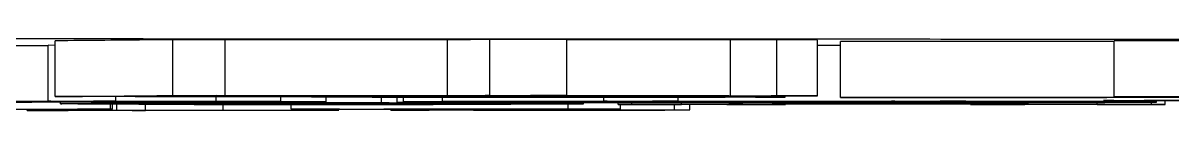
# Model space of a CAD drawing. Header units: millimetres. Extents: x 2251 to 4395, y 932 to 2449.
# Drawn here: x 3107.01 to 3127.56, y 1090.08 to 1091.37 of the extents above; entities that cross this region are included whole.
import ezdxf

# ---------------------------------------------------------------- set-up
doc = ezdxf.new("R2010")
doc.units = ezdxf.units.MM

msp = doc.modelspace()

# ---------------------------------------------------------------- linework, layer by layer
at = {"color": 7, "linetype": 'Continuous', "lineweight": 25}
for p, q in [((3107.458, 1091.239), (3105.898, 1091.239)), ((3107.583, 1091.246), (3107.458, 1091.247)), ((3107.458, 1090.247), (3107.458, 1091.247)), ((3107.583, 1090.328), (3107.583, 1091.328)), ((3110.624, 1091.346), (3109.684, 1091.347)), ((3109.684, 1091.347), (3109.684, 1090.347)), ((3114.603, 1091.344), (3110.624, 1091.346)), ((3110.624, 1090.346), (3110.624, 1091.346)), ((3114.603, 1090.344), (3114.603, 1091.344)), ((3116.734, 1091.349), (3115.355, 1091.351)), ((3115.355, 1090.351), (3115.355, 1091.351)), ((3116.734, 1090.349), (3116.734, 1091.349)), ((3119.66, 1091.341), (3116.734, 1091.343)), ((3120.487, 1091.342), (3119.66, 1091.341)), ((3119.66, 1090.341), (3119.66, 1091.341)), ((3121.216, 1091.34), (3120.487, 1091.342)), ((3120.487, 1090.342), (3120.487, 1091.342)), ((3121.216, 1090.34), (3121.216, 1091.34)), ((3121.629, 1091.243), (3121.216, 1091.243)), ((3121.629, 1090.313), (3121.629, 1091.313)), ((3130.588, 1091.322), (3126.519, 1091.328)), ((3126.519, 1090.328), (3126.519, 1091.328)), ((3103.818, 1090.236), (3110.81, 1090.236)), ((3105.494, 1090.239), (3107.516, 1090.239)), ((3110.464, 1090.238), (3105.609, 1090.238)), ((3107.112, 1090.235), (3105.725, 1090.235)), ((3107.17, 1090.221), (3106.476, 1090.22)), ((3106.823, 1090.232), (3107.112, 1090.235)), ((3107.112, 1090.232), (3110.695, 1090.232)), ((3108.556, 1090.231), (3107.17, 1090.231)), ((3107.17, 1090.231), (3107.17, 1090.221)), ((3107.458, 1090.247), (3108.672, 1090.245)), ((3108.703, 1090.328), (3107.583, 1090.328)), ((3107.681, 1090.199), (3107.681, 1090.231)), ((3112.429, 1090.235), (3108.21, 1090.235)), ((3108.672, 1090.245), (3108.268, 1090.244)), ((3108.268, 1090.244), (3108.268, 1090.239)), ((3108.268, 1090.239), (3110.464, 1090.239)), ((3108.556, 1090.221), (3108.556, 1090.231)), ((3109.25, 1090.222), (3108.556, 1090.221)), ((3108.574, 1090.1), (3108.574, 1090.221)), ((3108.611, 1090.099), (3108.611, 1090.221)), ((3108.672, 1090.245), (3108.672, 1090.328)), ((3108.686, 1090.082), (3108.686, 1090.221)), ((3108.921, 1090.33), (3108.703, 1090.328)), ((3112.966, 1090.328), (3108.921, 1090.33)), ((3109.707, 1090.338), (3109.014, 1090.331)), ((3109.014, 1090.331), (3113.059, 1090.329)), ((3109.198, 1090.081), (3109.198, 1090.221)), ((3110.753, 1090.231), (3109.25, 1090.231)), ((3109.25, 1090.231), (3109.25, 1090.222)), ((3109.25, 1090.221), (3109.25, 1090.222)), ((3109.25, 1090.221), (3109.25, 1090.221)), ((3109.684, 1090.347), (3110.624, 1090.346)), ((3113.752, 1090.336), (3109.707, 1090.338)), ((3110.465, 1090.345), (3109.8, 1090.338)), ((3109.8, 1090.338), (3113.845, 1090.336)), ((3110.464, 1090.244), (3110.464, 1090.33)), ((3110.464, 1090.239), (3110.464, 1090.244)), ((3110.464, 1090.244), (3111.619, 1090.243)), ((3111.215, 1090.238), (3110.464, 1090.237)), ((3110.464, 1090.237), (3110.464, 1090.238)), ((3114.51, 1090.343), (3110.465, 1090.345)), ((3110.589, 1090.082), (3110.589, 1090.219)), ((3110.624, 1090.346), (3114.603, 1090.344)), ((3110.695, 1090.232), (3110.695, 1090.235)), ((3110.695, 1090.232), (3111.099, 1090.233)), ((3110.753, 1090.222), (3110.753, 1090.231)), ((3110.81, 1090.236), (3110.81, 1090.238)), ((3110.81, 1090.236), (3111.504, 1090.237)), ((3111.099, 1090.233), (3111.099, 1090.235)), ((3111.099, 1090.233), (3111.908, 1090.231)), ((3111.619, 1090.243), (3111.157, 1090.242)), ((3111.157, 1090.242), (3111.159, 1090.242)), ((3111.215, 1090.238), (3111.215, 1090.243)), ((3111.504, 1090.237), (3111.504, 1090.243)), ((3111.504, 1090.237), (3112.429, 1090.235)), ((3111.908, 1090.231), (3111.504, 1090.231)), ((3111.504, 1090.231), (3111.504, 1090.222)), ((3111.506, 1090.221), (3111.506, 1090.231)), ((3111.619, 1090.243), (3111.619, 1090.329)), ((3111.803, 1090.1), (3111.803, 1090.231)), ((3111.908, 1090.231), (3111.908, 1090.235)), ((3112.169, 1090.329), (3112.169, 1090.32)), ((3112.224, 1090.321), (3112.224, 1090.329)), ((3112.224, 1090.321), (3112.966, 1090.328)), ((3112.307, 1090.215), (3112.307, 1090.235)), ((3112.358, 1090.186), (3112.358, 1090.235)), ((3112.429, 1090.235), (3112.429, 1090.329)), ((3112.937, 1090.197), (3112.937, 1090.198)), ((3112.937, 1090.198), (3117.03, 1090.198)), ((3113.422, 1090.197), (3112.937, 1090.197)), ((3113.059, 1090.329), (3113.752, 1090.336)), ((3113.059, 1090.336), (3113.059, 1090.329)), ((3113.909, 1090.328), (3113.213, 1090.321)), ((3118.591, 1090.315), (3113.331, 1090.318)), ((3113.422, 1090.214), (3113.422, 1090.318)), ((3113.7, 1090.224), (3113.7, 1090.318)), ((3113.758, 1090.224), (3113.7, 1090.224)), ((3113.815, 1090.232), (3113.815, 1090.318)), ((3114.336, 1090.231), (3113.815, 1090.232)), ((3113.815, 1090.232), (3117.456, 1090.232)), ((3113.845, 1090.336), (3114.51, 1090.343)), ((3113.845, 1090.343), (3113.845, 1090.336)), ((3113.853, 1090.319), (3113.853, 1090.327)), ((3113.853, 1090.319), (3118.507, 1090.317)), ((3118.091, 1090.326), (3113.909, 1090.328)), ((3114.695, 1090.335), (3114.002, 1090.329)), ((3114.002, 1090.329), (3118.183, 1090.327)), ((3114.219, 1090.214), (3114.219, 1090.232)), ((3114.393, 1090.189), (3114.393, 1090.195)), ((3114.971, 1090.219), (3114.451, 1090.22)), ((3114.451, 1090.22), (3119.884, 1090.22)), ((3114.509, 1090.243), (3114.509, 1090.317)), ((3114.971, 1090.242), (3114.509, 1090.243)), ((3114.509, 1090.243), (3117.456, 1090.243)), ((3118.877, 1090.333), (3114.695, 1090.335)), ((3115.453, 1090.342), (3114.788, 1090.336)), ((3114.788, 1090.336), (3118.969, 1090.334)), ((3115.607, 1090.242), (3114.971, 1090.242)), ((3115.097, 1090.215), (3115.735, 1090.207)), ((3115.735, 1090.207), (3115.25, 1090.207)), ((3115.355, 1090.351), (3116.734, 1090.349)), ((3119.634, 1090.34), (3115.453, 1090.342)), ((3116.085, 1090.348), (3115.545, 1090.343)), ((3115.545, 1090.343), (3119.66, 1090.341)), ((3117.456, 1090.242), (3115.607, 1090.242)), ((3117.861, 1090.232), (3115.723, 1090.232)), ((3115.735, 1090.232), (3115.735, 1090.207)), ((3115.735, 1090.195), (3115.735, 1090.186)), ((3116.734, 1090.349), (3116.085, 1090.348)), ((3126.356, 1090.22), (3116.358, 1090.22)), ((3117.03, 1090.197), (3116.625, 1090.197)), ((3116.76, 1090.103), (3116.76, 1090.197)), ((3116.821, 1090.226), (3119.884, 1090.226)), ((3117.283, 1090.225), (3116.821, 1090.226)), ((3117.03, 1090.198), (3117.03, 1090.22)), ((3117.03, 1090.198), (3117.03, 1090.197)), ((3117.919, 1090.225), (3117.283, 1090.225)), ((3117.399, 1090.247), (3117.399, 1090.316)), ((3117.399, 1090.247), (3118.728, 1090.246)), ((3117.456, 1090.232), (3117.456, 1090.242)), ((3117.653, 1090.186), (3117.653, 1090.22)), ((3117.653, 1090.184), (3117.653, 1090.186)), ((3117.653, 1090.186), (3117.896, 1090.186)), ((3120.647, 1090.184), (3117.653, 1090.184)), ((3117.692, 1090.099), (3117.692, 1090.184)), ((3117.896, 1090.186), (3117.896, 1090.22)), ((3117.906, 1090.324), (3118.091, 1090.326)), ((3117.906, 1090.324), (3117.906, 1090.326)), ((3119.026, 1090.325), (3117.906, 1090.324)), ((3119.884, 1090.225), (3117.919, 1090.225)), ((3118.183, 1090.327), (3118.877, 1090.333)), ((3118.183, 1090.333), (3118.183, 1090.327)), ((3118.728, 1090.246), (3118.265, 1090.245)), ((3118.265, 1090.245), (3118.265, 1090.243)), ((3118.265, 1090.243), (3122.6, 1090.243)), ((3122.6, 1090.242), (3118.265, 1090.242)), ((3118.265, 1090.242), (3118.265, 1090.239)), ((3122.6, 1090.239), (3118.265, 1090.239)), ((3118.265, 1090.239), (3118.265, 1090.236)), ((3118.265, 1090.239), (3122.6, 1090.239)), ((3118.265, 1090.236), (3122.6, 1090.236)), ((3122.6, 1090.235), (3118.265, 1090.235)), ((3118.265, 1090.235), (3118.265, 1090.232)), ((3118.265, 1090.232), (3122.6, 1090.232)), ((3118.507, 1090.317), (3118.507, 1090.324)), ((3118.659, 1090.089), (3118.659, 1090.184)), ((3118.728, 1090.246), (3118.728, 1090.324)), ((3118.786, 1090.188), (3118.786, 1090.22)), ((3118.786, 1090.188), (3121.938, 1090.214)), ((3122.022, 1090.232), (3118.901, 1090.232)), ((3118.935, 1090.089), (3118.935, 1090.184)), ((3118.969, 1090.341), (3118.969, 1090.334)), ((3118.969, 1090.334), (3119.634, 1090.34)), ((3119.66, 1090.341), (3120.487, 1090.342)), ((3120.404, 1090.196), (3119.676, 1090.189)), ((3119.826, 1090.231), (3119.826, 1090.232)), ((3119.826, 1090.231), (3121.155, 1090.23)), ((3119.884, 1090.22), (3119.884, 1090.225)), ((3120.074, 1090.324), (3120.41, 1090.324)), ((3124.039, 1090.196), (3120.404, 1090.196)), ((3120.404, 1090.186), (3120.404, 1090.196)), ((3120.404, 1090.186), (3120.647, 1090.186)), ((3120.487, 1090.342), (3121.216, 1090.34)), ((3121.216, 1090.34), (3120.5, 1090.339)), ((3122.262, 1090.211), (3120.566, 1090.197)), ((3120.566, 1090.197), (3123.958, 1090.197)), ((3121.155, 1090.23), (3120.635, 1090.229)), ((3120.635, 1090.229), (3120.635, 1090.226)), ((3120.635, 1090.226), (3122.195, 1090.226)), ((3123.929, 1090.225), (3120.635, 1090.225)), ((3120.635, 1090.225), (3120.635, 1090.22)), ((3120.635, 1090.22), (3124.276, 1090.22)), ((3120.641, 1090.316), (3120.641, 1090.339)), ((3120.647, 1090.186), (3120.647, 1090.196)), ((3120.647, 1090.186), (3120.647, 1090.184)), ((3121.155, 1090.23), (3121.155, 1090.232)), ((3121.678, 1090.312), (3121.629, 1090.313)), ((3121.938, 1090.214), (3121.938, 1090.22)), ((3121.938, 1090.214), (3123.149, 1090.215)), ((3122.195, 1090.226), (3122.195, 1090.235)), ((3122.195, 1090.226), (3122.889, 1090.227)), ((3122.343, 1090.211), (3122.262, 1090.211)), ((3123.958, 1090.197), (3122.343, 1090.211)), ((3127.107, 1090.232), (3122.369, 1090.232)), ((3122.542, 1090.247), (3123.871, 1090.246)), ((3122.6, 1090.239), (3122.6, 1090.242)), ((3122.6, 1090.236), (3122.6, 1090.239)), ((3122.6, 1090.232), (3122.6, 1090.235)), ((3122.889, 1090.227), (3123.929, 1090.225)), ((3123.149, 1090.215), (3123.149, 1090.22)), ((3123.149, 1090.215), (3126.22, 1090.188)), ((3123.871, 1090.246), (3123.409, 1090.245)), ((3123.409, 1090.245), (3123.409, 1090.243)), ((3123.409, 1090.243), (3124.738, 1090.243)), ((3126.587, 1090.242), (3123.409, 1090.242)), ((3123.409, 1090.242), (3123.409, 1090.232)), ((3123.409, 1090.232), (3124.796, 1090.232)), ((3123.955, 1090.186), (3123.955, 1090.196)), ((3123.955, 1090.184), (3123.955, 1090.186)), ((3123.955, 1090.186), (3124.279, 1090.186)), ((3127.434, 1090.184), (3123.955, 1090.184)), ((3124.845, 1090.188), (3124.039, 1090.196)), ((3124.276, 1090.22), (3124.276, 1090.232)), ((3124.276, 1090.22), (3125.143, 1090.222)), ((3124.279, 1090.186), (3124.279, 1090.193)), ((3124.738, 1090.243), (3125.489, 1090.245)), ((3124.796, 1090.232), (3124.796, 1090.242)), ((3124.796, 1090.232), (3125.778, 1090.234)), ((3125.143, 1090.222), (3126.356, 1090.22)), ((3125.489, 1090.245), (3126.587, 1090.242)), ((3125.778, 1090.234), (3125.778, 1090.242)), ((3125.778, 1090.234), (3127.107, 1090.232)), ((3126.22, 1090.188), (3126.22, 1090.22)), ((3126.663, 1090.326), (3126.519, 1090.328)), ((3126.519, 1090.328), (3130.588, 1090.322)), ((3126.587, 1090.242), (3126.587, 1090.255)), ((3127.107, 1090.232), (3127.107, 1090.253)), ((3127.191, 1090.186), (3127.191, 1090.253)), ((3127.191, 1090.186), (3127.434, 1090.186)), ((3127.281, 1090.227), (3127.281, 1090.252)), ((3127.281, 1090.227), (3127.281, 1090.226)), ((3127.434, 1090.186), (3127.434, 1090.252)), ((3127.434, 1090.186), (3127.434, 1090.184)), ((3106.153, 1090.099), (3108.574, 1090.1)), ((3107.861, 1090.082), (3107.01, 1090.098)), ((3107.085, 1090.081), (3107.085, 1090.096)), ((3107.122, 1090.08), (3107.085, 1090.081)), ((3107.085, 1090.081), (3107.445, 1090.081)), ((3112.429, 1090.081), (3107.122, 1090.08)), ((3107.445, 1090.081), (3107.445, 1090.09)), ((3107.834, 1090.098), (3108.686, 1090.082)), ((3108.611, 1090.099), (3108.25, 1090.099)), ((3108.574, 1090.1), (3108.611, 1090.099)), ((3109.198, 1090.081), (3110.589, 1090.082)), ((3111.803, 1090.1), (3116.76, 1090.103)), ((3111.871, 1090.1), (3111.803, 1090.1)), ((3112.123, 1090.1), (3111.871, 1090.1)), ((3112.39, 1090.086), (3112.66, 1090.086)), ((3112.66, 1090.086), (3112.429, 1090.081)), ((3114.257, 1090.084), (3112.668, 1090.099)), ((3113.477, 1090.1), (3114.167, 1090.093)), ((3113.587, 1090.082), (3113.587, 1090.09)), ((3113.587, 1090.082), (3113.889, 1090.083)), ((3113.654, 1090.082), (3113.587, 1090.082)), ((3118.811, 1090.084), (3113.654, 1090.082)), ((3115.259, 1090.101), (3113.843, 1090.101)), ((3113.889, 1090.083), (3113.889, 1090.087)), ((3114.167, 1090.093), (3114.167, 1090.101)), ((3114.167, 1090.093), (3115.633, 1090.093)), ((3115.698, 1090.093), (3114.232, 1090.092)), ((3114.232, 1090.092), (3115.066, 1090.084)), ((3115.066, 1090.084), (3115.066, 1090.093)), ((3115.61, 1090.083), (3115.61, 1090.093)), ((3115.61, 1090.083), (3116.923, 1090.084)), ((3116.371, 1090.096), (3116.305, 1090.097)), ((3116.305, 1090.097), (3116.607, 1090.097)), ((3116.607, 1090.097), (3117.262, 1090.091)), ((3116.76, 1090.103), (3117.692, 1090.099)), ((3116.96, 1090.09), (3116.916, 1090.091)), ((3116.923, 1090.084), (3116.923, 1090.091)), ((3117.262, 1090.091), (3116.96, 1090.09)), ((3117.692, 1090.099), (3117.463, 1090.099)), ((3118.659, 1090.089), (3118.935, 1090.089)), ((3118.935, 1090.089), (3118.811, 1090.084))]:
    msp.add_line(p, q, dxfattribs=at)
at = {"color": 7, "linetype": 'Continuous', "lineweight": 25, "flags": 128}
for points in [[(3126.332, 1090.258), (3126.518, 1090.26), (3127.056, 1090.262), (3127.895, 1090.264), (3128.952, 1090.265), (3130.124, 1090.266), (3131.296, 1090.265), (3132.353, 1090.264), (3133.192, 1090.262), (3133.731, 1090.26), (3133.916, 1090.258), (3133.731, 1090.255), (3133.192, 1090.253), (3132.353, 1090.251), (3131.296, 1090.25), (3130.124, 1090.25), (3128.952, 1090.25), (3127.895, 1090.251), (3127.056, 1090.253), (3126.518, 1090.255), (3126.332, 1090.258)], [(3127.153, 1090.258), (3127.332, 1090.26), (3127.848, 1090.262), (3128.639, 1090.263), (3129.608, 1090.264), (3130.64, 1090.264), (3131.61, 1090.263), (3132.4, 1090.262), (3132.916, 1090.26), (3133.096, 1090.258), (3132.916, 1090.256), (3132.4, 1090.254), (3131.61, 1090.252), (3130.64, 1090.251), (3129.608, 1090.251), (3128.639, 1090.252), (3127.848, 1090.254), (3127.332, 1090.256), (3127.153, 1090.258)]]:
    msp.add_lwpolyline(points, dxfattribs=at)
at = {"color": 7, "linetype": 'Continuous', "lineweight": 25}
for points, knots in [([(3034.064, 1091.223), (3034.111, 1091.226), (3034.218, 1091.234), (3035.088, 1091.247), (3036.569, 1091.261), (3038.744, 1091.274), (3041.574, 1091.288), (3045.088, 1091.301), (3049.242, 1091.313), (3053.986, 1091.324), (3059.247, 1091.334), (3064.939, 1091.343), (3070.962, 1091.35), (3077.185, 1091.357), (3083.551, 1091.361), (3089.903, 1091.364), (3096.242, 1091.366), (3102.509, 1091.367), (3108.776, 1091.366), (3115.115, 1091.364), (3121.468, 1091.361), (3127.833, 1091.357), (3134.057, 1091.35), (3140.079, 1091.343), (3145.771, 1091.334), (3151.032, 1091.324), (3155.776, 1091.313), (3159.93, 1091.301), (3163.444, 1091.288), (3166.274, 1091.274), (3168.45, 1091.261), (3169.931, 1091.247), (3170.802, 1091.234), (3170.909, 1091.226), (3170.957, 1091.223)], [0, 0, 0, 0, 0.023828, 0.053273, 0.084485, 0.115699, 0.147957, 0.180726, 0.213842, 0.247136, 0.28043, 0.313546, 0.346314, 0.378573, 0.409785, 0.440999, 0.470442, 0.499888, 0.529332, 0.558778, 0.58999, 0.621203, 0.653462, 0.68623, 0.719347, 0.752641, 0.785934, 0.819051, 0.851819, 0.884078, 0.915289, 0.946503, 0.975948, 1, 1, 1, 1]), ([(3109.684, 1091.347), (3109.552, 1091.346), (3109.177, 1091.342), (3108.488, 1091.335), (3107.885, 1091.33), (3107.583, 1091.328)], [0, 0, 0, 0, 0.212583, 0.606196, 1, 1, 1, 1]), ([(3115.355, 1091.351), (3115.292, 1091.351), (3115.167, 1091.349), (3114.918, 1091.347), (3114.724, 1091.345), (3114.603, 1091.344)], [0, 0, 0, 0, 0.272745, 0.545491, 1, 1, 1, 1]), ([(3126.519, 1091.314), (3125.633, 1091.314), (3124.039, 1091.312), (3122.37, 1091.313), (3121.629, 1091.313)], [0, 0, 0, 0, 0.55606, 1, 1, 1, 1]), ([(3108.21, 1090.235), (3108.087, 1090.235), (3107.841, 1090.234), (3107.467, 1090.233), (3107.252, 1090.232), (3107.112, 1090.232)], [0, 0, 0, 0, 0.2597624, 0.5194021, 1, 1, 1, 1]), ([(3107.515, 1090.24), (3107.514, 1090.241), (3107.513, 1090.242), (3107.505, 1090.244), (3107.476, 1090.246), (3107.458, 1090.247)], [0, 0, 0, 0, 0.167053, 0.501629, 1, 1, 1, 1]), ([(3107.583, 1090.328), (3107.748, 1090.329), (3108.218, 1090.333), (3108.94, 1090.34), (3109.436, 1090.345), (3109.684, 1090.347)], [0, 0, 0, 0, 0.212581, 0.606192, 1, 1, 1, 1]), ([(3107.681, 1090.199), (3107.709, 1090.201), (3107.782, 1090.204), (3108.536, 1090.209), (3109.687, 1090.212), (3110.765, 1090.214), (3111.687, 1090.215), (3112.204, 1090.215), (3112.307, 1090.215)], [0, 0, 0, 0, 0.211208, 0.543916, 0.70607, 0.836311, 0.967456, 1, 1, 1, 1]), ([(3112.352, 1090.184), (3111.765, 1090.185), (3110.773, 1090.185), (3109.599, 1090.187), (3108.564, 1090.19), (3107.829, 1090.194), (3107.727, 1090.198), (3107.681, 1090.199)], [0, 0, 0, 0, 0.187422, 0.316972, 0.445984, 0.752119, 1, 1, 1, 1]), ([(3112.256, 1090.214), (3112.018, 1090.214), (3111.545, 1090.213), (3110.795, 1090.212), (3109.989, 1090.21), (3109.352, 1090.207), (3109.065, 1090.203), (3109.037, 1090.201), (3109.023, 1090.199)], [0, 0, 0, 0, 0.087728, 0.173959, 0.328461, 0.554861, 0.777023, 1, 1, 1, 1]), ([(3109.023, 1090.199), (3109.053, 1090.198), (3109.112, 1090.195), (3109.566, 1090.191), (3110.101, 1090.188), (3110.798, 1090.187), (3111.556, 1090.186), (3112.103, 1090.186), (3112.358, 1090.186)], [0, 0, 0, 0, 0.254742, 0.50973, 0.682774, 0.792634, 0.903219, 1, 1, 1, 1]), ([(3109.25, 1090.221), (3109.416, 1090.221), (3109.746, 1090.221), (3110.132, 1090.221), (3110.405, 1090.221), (3110.546, 1090.221), (3110.649, 1090.221), (3110.71, 1090.221), (3110.746, 1090.221), (3110.75, 1090.222), (3110.753, 1090.222)], [0, 0, 0, 0, 0.291265, 0.577908, 0.673859, 0.770575, 0.821169, 0.872133, 0.929983, 1, 1, 1, 1]), ([(3110.521, 1090.219), (3110.487, 1090.219), (3110.421, 1090.219), (3110.123, 1090.22), (3109.726, 1090.22), (3109.404, 1090.22), (3109.25, 1090.221)], [0, 0, 0, 0, 0.215567, 0.407136, 0.716043, 1, 1, 1, 1]), ([(3111.504, 1090.222), (3111.501, 1090.221), (3111.496, 1090.221), (3111.316, 1090.22), (3110.997, 1090.219), (3110.699, 1090.219), (3110.521, 1090.219)], [0, 0, 0, 0, 0.273904, 0.481798, 0.689877, 1, 1, 1, 1]), ([(3111.167, 1090.24), (3111.171, 1090.24), (3111.179, 1090.239), (3111.203, 1090.238), (3111.215, 1090.238)], [0, 0, 0, 0, 0.499804, 1, 1, 1, 1]), ([(3113.331, 1090.318), (3113.136, 1090.318), (3112.812, 1090.318), (3112.433, 1090.319), (3112.224, 1090.319), (3112.143, 1090.32), (3112.194, 1090.321), (3112.224, 1090.321)], [0, 0, 0, 0, 0.2631806, 0.4361155, 0.6100885, 0.7625762, 1, 1, 1, 1]), ([(3115.25, 1090.207), (3115.042, 1090.208), (3114.739, 1090.21), (3113.965, 1090.212), (3113.173, 1090.213), (3112.557, 1090.214), (3112.256, 1090.214)], [0, 0, 0, 0, 0.421189, 0.615596, 0.812628, 1, 1, 1, 1]), ([(3112.307, 1090.215), (3112.445, 1090.215), (3112.706, 1090.215), (3113.078, 1090.215), (3113.307, 1090.214), (3113.422, 1090.214)], [0, 0, 0, 0, 0.356459, 0.676253, 1, 1, 1, 1]), ([(3114.528, 1090.186), (3114.248, 1090.186), (3113.675, 1090.185), (3112.88, 1090.184), (3112.44, 1090.184), (3112.352, 1090.184)], [0, 0, 0, 0, 0.432658, 0.887677, 1, 1, 1, 1]), ([(3112.358, 1090.186), (3112.698, 1090.186), (3113.21, 1090.186), (3113.828, 1090.186), (3114.187, 1090.187), (3114.341, 1090.188), (3114.379, 1090.189), (3114.393, 1090.189)], [0, 0, 0, 0, 0.362877, 0.547963, 0.734409, 0.906428, 1, 1, 1, 1]), ([(3113.213, 1090.321), (3113.186, 1090.321), (3113.157, 1090.321), (3113.199, 1090.321), (3113.202, 1090.321)], [0, 0, 0, 0, 0.9326989, 1, 1, 1, 1]), ([(3113.255, 1090.32), (3113.293, 1090.32), (3113.382, 1090.32), (3113.601, 1090.319), (3113.771, 1090.319), (3113.853, 1090.319)], [0, 0, 0, 0, 0.2728768, 0.6483328, 1, 1, 1, 1]), ([(3113.422, 1090.214), (3113.487, 1090.214), (3113.618, 1090.214), (3113.878, 1090.214), (3114.083, 1090.214), (3114.219, 1090.214)], [0, 0, 0, 0, 0.251708, 0.503436, 1, 1, 1, 1]), ([(3114.393, 1090.195), (3114.386, 1090.195), (3114.376, 1090.195), (3114.24, 1090.196), (3114.04, 1090.196), (3113.754, 1090.197), (3113.538, 1090.197), (3113.422, 1090.197)], [0, 0, 0, 0, 0.257856, 0.422334, 0.5883, 0.779578, 1, 1, 1, 1]), ([(3113.7, 1090.224), (3114.296, 1090.225), (3115.327, 1090.226), (3116.791, 1090.228), (3117.466, 1090.23), (3117.861, 1090.232)], [0, 0, 0, 0, 0.36202, 0.626364, 1, 1, 1, 1]), ([(3118.901, 1090.232), (3118.5, 1090.23), (3117.491, 1090.228), (3115.605, 1090.225), (3114.204, 1090.224), (3113.758, 1090.224)], [0, 0, 0, 0, 0.3105248, 0.7800713, 1, 1, 1, 1]), ([(3114.219, 1090.214), (3114.35, 1090.214), (3114.604, 1090.214), (3114.91, 1090.214), (3115.037, 1090.215), (3115.097, 1090.215)], [0, 0, 0, 0, 0.356531, 0.696322, 1, 1, 1, 1]), ([(3115.723, 1090.232), (3115.556, 1090.232), (3115.239, 1090.232), (3114.775, 1090.232), (3114.482, 1090.231), (3114.336, 1090.231)], [0, 0, 0, 0, 0.35686, 0.67714, 1, 1, 1, 1]), ([(3115.172, 1090.187), (3115.101, 1090.187), (3114.937, 1090.187), (3114.705, 1090.186), (3114.581, 1090.186), (3114.528, 1090.186)], [0, 0, 0, 0, 0.301306, 0.696717, 1, 1, 1, 1]), ([(3114.603, 1090.344), (3114.677, 1090.344), (3114.825, 1090.346), (3115.078, 1090.348), (3115.249, 1090.35), (3115.355, 1090.351)], [0, 0, 0, 0, 0.272744, 0.545492, 1, 1, 1, 1]), ([(3116.358, 1090.22), (3116.192, 1090.22), (3115.875, 1090.22), (3115.41, 1090.219), (3115.118, 1090.219), (3114.971, 1090.219)], [0, 0, 0, 0, 0.35686, 0.67714, 1, 1, 1, 1]), ([(3115.735, 1090.186), (3115.691, 1090.186), (3115.604, 1090.186), (3115.441, 1090.186), (3115.292, 1090.187), (3115.192, 1090.187), (3115.172, 1090.187)], [0, 0, 0, 0, 0.252541, 0.505388, 0.89895, 1, 1, 1, 1]), ([(3116.625, 1090.197), (3116.492, 1090.197), (3116.268, 1090.197), (3116.001, 1090.196), (3115.831, 1090.196), (3115.745, 1090.195), (3115.738, 1090.195), (3115.735, 1090.195)], [0, 0, 0, 0, 0.277602, 0.465557, 0.653489, 0.849158, 1, 1, 1, 1]), ([(3117.456, 1090.243), (3117.455, 1090.244), (3117.452, 1090.244), (3117.437, 1090.246), (3117.413, 1090.246), (3117.399, 1090.247)], [0, 0, 0, 0, 0.279578, 0.559168, 1, 1, 1, 1]), ([(3117.896, 1090.186), (3118.019, 1090.186), (3118.229, 1090.186), (3118.485, 1090.186), (3118.67, 1090.187), (3118.745, 1090.187), (3118.777, 1090.187), (3118.786, 1090.188)], [0, 0, 0, 0, 0.268165, 0.456817, 0.645375, 0.906381, 1, 1, 1, 1]), ([(3118.507, 1090.317), (3118.597, 1090.317), (3118.761, 1090.317), (3118.989, 1090.317), (3119.168, 1090.318), (3119.428, 1090.318), (3119.643, 1090.321), (3119.906, 1090.323), (3120.074, 1090.324)], [0, 0, 0, 0, 0.07162, 0.1296989, 0.1878581, 0.251244, 0.5231342, 1, 1, 1, 1]), ([(3120.641, 1090.316), (3120.477, 1090.316), (3120.199, 1090.315), (3119.612, 1090.315), (3119.082, 1090.315), (3118.733, 1090.315), (3118.591, 1090.315)], [0, 0, 0, 0, 0.312528, 0.530177, 0.809183, 1, 1, 1, 1]), ([(3120.5, 1090.339), (3120.352, 1090.338), (3120.055, 1090.335), (3119.545, 1090.33), (3119.219, 1090.327), (3119.026, 1090.325)], [0, 0, 0, 0, 0.289148, 0.578294, 1, 1, 1, 1]), ([(3119.676, 1090.189), (3119.665, 1090.189), (3119.644, 1090.189), (3119.611, 1090.188), (3119.601, 1090.188), (3119.595, 1090.188)], [0, 0, 0, 0, 0.25022, 0.500508, 1, 1, 1, 1]), ([(3119.595, 1090.188), (3119.604, 1090.187), (3119.618, 1090.187), (3119.696, 1090.186), (3119.793, 1090.186), (3119.947, 1090.186), (3120.158, 1090.186), (3120.319, 1090.186), (3120.404, 1090.186)], [0, 0, 0, 0, 0.284135, 0.450473, 0.560568, 0.671794, 0.825494, 1, 1, 1, 1]), ([(3119.884, 1090.226), (3119.882, 1090.226), (3119.878, 1090.228), (3119.862, 1090.229), (3119.838, 1090.231), (3119.826, 1090.231)], [0, 0, 0, 0, 0.3931299, 0.6965162, 1, 1, 1, 1]), ([(3120.41, 1090.324), (3120.34, 1090.323), (3120.207, 1090.322), (3120.07, 1090.32), (3120.176, 1090.318), (3120.433, 1090.317), (3120.611, 1090.317), (3120.641, 1090.316)], [0, 0, 0, 0, 0.288401, 0.554678, 0.756949, 0.959056, 1, 1, 1, 1]), ([(3121.629, 1090.313), (3122.298, 1090.313), (3123.55, 1090.313), (3125.366, 1090.313), (3127.409, 1090.315), (3129.066, 1090.318), (3130.016, 1090.32), (3130.344, 1090.321)], [0, 0, 0, 0, 0.198997, 0.37265, 0.545625, 0.843257, 1, 1, 1, 1]), ([(3131.191, 1090.32), (3130.768, 1090.319), (3129.702, 1090.316), (3127.479, 1090.313), (3124.538, 1090.311), (3122.629, 1090.312), (3121.678, 1090.312)], [0, 0, 0, 0, 0.185716, 0.467958, 0.734859, 1, 1, 1, 1]), ([(3126.241, 1090.225), (3125.63, 1090.225), (3124.404, 1090.226), (3122.898, 1090.229), (3122.28, 1090.231), (3122.022, 1090.232)], [0, 0, 0, 0, 0.367157, 0.736287, 1, 1, 1, 1]), ([(3122.369, 1090.232), (3122.857, 1090.231), (3123.97, 1090.228), (3125.808, 1090.227), (3126.971, 1090.227), (3127.281, 1090.227)], [0, 0, 0, 0, 0.364385, 0.830851, 1, 1, 1, 1]), ([(3122.6, 1090.243), (3122.599, 1090.244), (3122.597, 1090.244), (3122.583, 1090.246), (3122.558, 1090.247), (3122.542, 1090.247)], [0, 0, 0, 0, 0.270825, 0.541657, 1, 1, 1, 1]), ([(3124.279, 1090.186), (3124.365, 1090.186), (3124.506, 1090.186), (3124.674, 1090.186), (3124.782, 1090.186), (3124.855, 1090.186), (3124.906, 1090.186), (3124.919, 1090.187), (3124.926, 1090.187)], [0, 0, 0, 0, 0.2571295, 0.4181259, 0.5154186, 0.6135569, 0.7719613, 1, 1, 1, 1]), ([(3124.926, 1090.187), (3124.925, 1090.187), (3124.922, 1090.187), (3124.907, 1090.188), (3124.87, 1090.188), (3124.845, 1090.188)], [0, 0, 0, 0, 0.25103, 0.502225, 1, 1, 1, 1]), ([(3126.22, 1090.188), (3126.262, 1090.187), (3126.346, 1090.187), (3126.532, 1090.186), (3126.793, 1090.186), (3127.019, 1090.186), (3127.154, 1090.186), (3127.191, 1090.186)], [0, 0, 0, 0, 0.2538701, 0.5095964, 0.7152017, 0.9203422, 1, 1, 1, 1]), ([(3127.281, 1090.226), (3127.156, 1090.226), (3126.904, 1090.226), (3126.589, 1090.226), (3126.364, 1090.225), (3126.271, 1090.225), (3126.246, 1090.225), (3126.241, 1090.225)], [0, 0, 0, 0, 0.282135, 0.566109, 0.757606, 0.950164, 1, 1, 1, 1]), ([(3128.14, 1090.325), (3128.003, 1090.325), (3127.729, 1090.325), (3127.24, 1090.326), (3126.875, 1090.326), (3126.663, 1090.326)], [0, 0, 0, 0, 0.296385, 0.592978, 1, 1, 1, 1]), ([(3107.445, 1090.081), (3107.534, 1090.081), (3107.658, 1090.081), (3107.792, 1090.081), (3107.849, 1090.081), (3107.872, 1090.082), (3107.865, 1090.082), (3107.861, 1090.082)], [0, 0, 0, 0, 0.36734, 0.515297, 0.663697, 0.845087, 1, 1, 1, 1]), ([(3108.25, 1090.099), (3108.178, 1090.099), (3108.064, 1090.099), (3107.935, 1090.099), (3107.86, 1090.098), (3107.826, 1090.098), (3107.832, 1090.098), (3107.834, 1090.098)], [0, 0, 0, 0, 0.311431, 0.483158, 0.654996, 0.813001, 1, 1, 1, 1]), ([(3108.686, 1090.082), (3108.696, 1090.082), (3108.712, 1090.082), (3108.789, 1090.082), (3108.899, 1090.081), (3109.041, 1090.081), (3109.147, 1090.081), (3109.198, 1090.081)], [0, 0, 0, 0, 0.226887, 0.389122, 0.551824, 0.783972, 1, 1, 1, 1]), ([(3110.589, 1090.082), (3110.836, 1090.082), (3111.313, 1090.082), (3111.861, 1090.083), (3112.23, 1090.084), (3112.331, 1090.085), (3112.39, 1090.086)], [0, 0, 0, 0, 0.254501, 0.491089, 0.704746, 1, 1, 1, 1]), ([(3112.668, 1090.099), (3112.652, 1090.099), (3112.627, 1090.099), (3112.546, 1090.1), (3112.448, 1090.1), (3112.301, 1090.1), (3112.192, 1090.1), (3112.123, 1090.1)], [0, 0, 0, 0, 0.243865, 0.391737, 0.541046, 0.710969, 1, 1, 1, 1]), ([(3113.843, 1090.101), (3113.765, 1090.101), (3113.647, 1090.1), (3113.527, 1090.1), (3113.47, 1090.1), (3113.458, 1090.1), (3113.471, 1090.1), (3113.477, 1090.1)], [0, 0, 0, 0, 0.339866, 0.516986, 0.694619, 0.862206, 1, 1, 1, 1]), ([(3113.889, 1090.083), (3113.979, 1090.083), (3114.105, 1090.083), (3114.226, 1090.083), (3114.274, 1090.083), (3114.278, 1090.083), (3114.263, 1090.084), (3114.257, 1090.084)], [0, 0, 0, 0, 0.37884, 0.527566, 0.676229, 0.889817, 1, 1, 1, 1]), ([(3115.066, 1090.084), (3115.086, 1090.084), (3115.116, 1090.084), (3115.216, 1090.083), (3115.335, 1090.083), (3115.471, 1090.083), (3115.567, 1090.083), (3115.61, 1090.083)], [0, 0, 0, 0, 0.271137, 0.427796, 0.584166, 0.818016, 1, 1, 1, 1]), ([(3117.463, 1090.099), (3117.273, 1090.099), (3116.893, 1090.1), (3116.254, 1090.101), (3115.667, 1090.101), (3115.37, 1090.101), (3115.259, 1090.101)], [0, 0, 0, 0, 0.324948, 0.652823, 0.870839, 1, 1, 1, 1]), ([(3115.633, 1090.093), (3115.763, 1090.094), (3115.975, 1090.094), (3116.23, 1090.094), (3116.311, 1090.094), (3116.351, 1090.095)], [0, 0, 0, 0, 0.445329, 0.721777, 1, 1, 1, 1]), ([(3116.916, 1090.091), (3116.862, 1090.091), (3116.783, 1090.092), (3116.54, 1090.093), (3116.3, 1090.093), (3116.005, 1090.093), (3115.81, 1090.093), (3115.698, 1090.093)], [0, 0, 0, 0, 0.333895, 0.499037, 0.66578, 0.808284, 1, 1, 1, 1]), ([(3116.404, 1090.095), (3116.405, 1090.095), (3116.44, 1090.095), (3116.406, 1090.096), (3116.375, 1090.096), (3116.371, 1090.096)], [0, 0, 0, 0, 0.02619, 0.843378, 1, 1, 1, 1]), ([(3116.923, 1090.084), (3117.214, 1090.084), (3117.714, 1090.085), (3118.23, 1090.086), (3118.541, 1090.087), (3118.617, 1090.088), (3118.659, 1090.089)], [0, 0, 0, 0, 0.295552, 0.509146, 0.721996, 1, 1, 1, 1])]:
    msp.add_open_spline(points, degree=3, knots=knots, dxfattribs=at)

doc.saveas('drawing.dxf')
